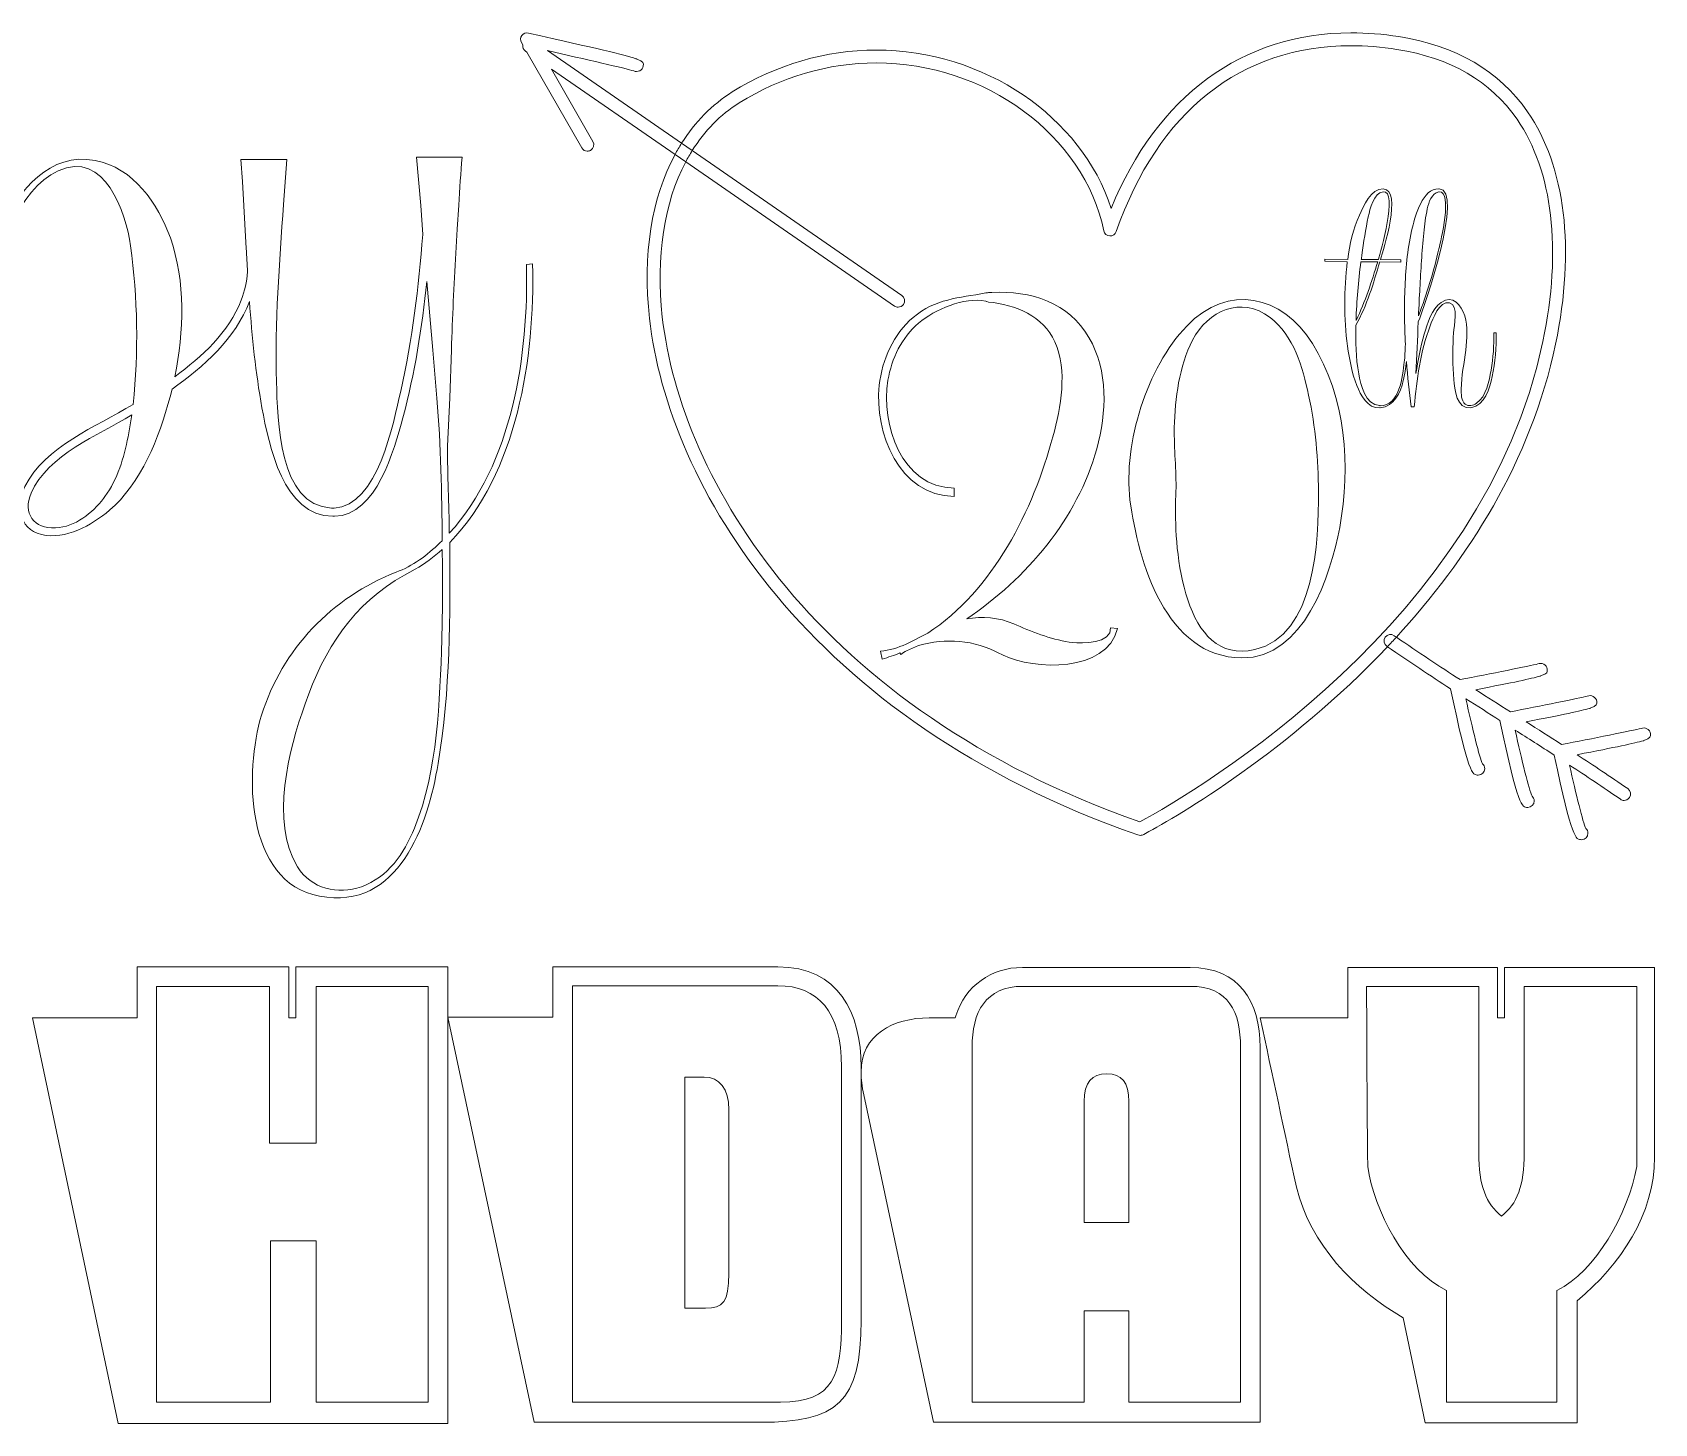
# Model space of a CAD drawing. Header units: inches. Extents: x -0.1 to 15, y -15.4 to -2.7.
# Drawn here: x 7.03 to 15, y -10.24 to -3.4 of the extents above; entities that cross this region are included whole.
import ezdxf

# ---------------------------------------------------------------- set-up
doc = ezdxf.new("R2010")
doc.units = ezdxf.units.IN
doc.header["$MEASUREMENT"] = 0
doc.layers.add('Layer 1', color=7, linetype='Continuous')

# ---------------------------------------------------------------- blocks, each defined once
blk = doc.blocks.new('block 5')
at = {"layer": 'Layer 1', "lineweight": 0}
for points, knots in [([(13.4906, -4.5277), (13.4906, -4.5277), (13.3805, -4.5259), (13.3805, -4.5259), (13.3805, -4.5259), (13.3805, -4.5151), (13.3805, -4.5151), (13.3805, -4.5151), (13.4924, -4.5163), (13.4924, -4.5163), (13.5021, -4.4417), (13.5195, -4.3683), (13.5502, -4.2991), (13.5689, -4.2558), (13.6074, -4.1655), (13.6669, -4.1703), (13.762, -4.1745), (13.6675, -4.4706), (13.6537, -4.5175), (13.6537, -4.5175), (13.7536, -4.5187), (13.7536, -4.5187), (13.7536, -4.5187), (13.7536, -4.5302), (13.7536, -4.5302), (13.7536, -4.5302), (13.6501, -4.5283), (13.6501, -4.5283), (13.6194, -4.6324), (13.5863, -4.7444), (13.5328, -4.8394), (13.5309, -4.9189), (13.5322, -4.9995), (13.5466, -5.0783), (13.5568, -5.1343), (13.5785, -5.23), (13.6495, -5.2348), (13.6495, -5.2348), (13.6513, -5.2354), (13.6513, -5.2354), (13.7452, -5.2402), (13.7638, -5.0868), (13.7704, -5.0218), (13.7734, -4.9929), (13.7746, -4.9634), (13.7758, -4.9345), (13.771, -4.8394), (13.7698, -4.7438), (13.774, -4.6487), (13.7782, -4.5518), (13.7867, -4.4519), (13.8108, -4.3581), (13.8252, -4.3009), (13.8607, -4.1673), (13.9395, -4.1697), (13.9395, -4.1697), (13.9413, -4.1697), (13.9413, -4.1697), (14.0677, -4.1739), (13.8673, -4.7558), (13.839, -4.8238), (13.8354, -4.908), (13.8324, -4.9929), (13.8276, -5.0777), (13.8378, -5.0127), (13.8499, -4.9478), (13.8685, -4.8846), (13.8842, -4.8322), (13.904, -4.7606), (13.9515, -4.7281), (14.0093, -4.6878), (14.0514, -4.7414), (14.0671, -4.7937), (14.0839, -4.8485), (14.0785, -4.9062), (14.0725, -4.9622), (14.0653, -5.026), (14.0508, -5.0892), (14.0502, -5.1535), (14.0496, -5.1764), (14.0496, -5.2113), (14.0701, -5.2276), (14.0857, -5.2408), (14.1104, -5.2348), (14.1254, -5.2234), (14.1736, -5.1891), (14.1874, -5.115), (14.1965, -5.0603), (14.2073, -5.0001), (14.2115, -4.9387), (14.2109, -4.8774), (14.2109, -4.8774), (14.2223, -4.8774), (14.2223, -4.8774), (14.2229, -4.949), (14.2175, -5.0218), (14.2025, -5.0916), (14.1898, -5.1487), (14.1664, -5.2354), (14.0978, -5.2456), (14.0268, -5.2558), (14.0183, -5.1548), (14.0135, -5.106), (14.0075, -5.0374), (14.0087, -4.9688), (14.0111, -4.9008), (14.0111, -4.9008), (14.0123, -4.8768), (14.0123, -4.8768), (14.0135, -4.8455), (14.04, -4.7402), (13.9931, -4.7299), (13.9431, -4.7191), (13.9094, -4.81), (13.8974, -4.8431), (13.8499, -4.9688), (13.8312, -5.1078), (13.8192, -5.2408), (13.8192, -5.2408), (13.8047, -5.2408), (13.8047, -5.2408), (13.7945, -5.1668), (13.7867, -5.0928), (13.7813, -5.0182), (13.7782, -5.0501), (13.7728, -5.0813), (13.7656, -5.112), (13.7506, -5.1728), (13.7217, -5.2384), (13.6519, -5.2456), (13.6519, -5.2456), (13.6495, -5.2462), (13.6495, -5.2462), (13.5905, -5.2504), (13.5556, -5.1824), (13.5376, -5.1367), (13.5135, -5.0753), (13.5009, -5.0085), (13.4918, -4.9429), (13.4732, -4.8057), (13.4732, -4.6655), (13.4906, -4.5277)], [0, 0, 0, 0, 1, 1, 1, 2, 2, 2, 3, 3, 3, 4, 4, 4, 5, 5, 5, 6, 6, 6, 7, 7, 7, 8, 8, 8, 9, 9, 9, 10, 10, 10, 11, 11, 11, 12, 12, 12, 13, 13, 13, 14, 14, 14, 15, 15, 15, 16, 16, 16, 17, 17, 17, 18, 18, 18, 19, 19, 19, 20, 20, 20, 21, 21, 21, 22, 22, 22, 23, 23, 23, 24, 24, 24, 25, 25, 25, 26, 26, 26, 27, 27, 27, 28, 28, 28, 29, 29, 29, 30, 30, 30, 31, 31, 31, 32, 32, 32, 33, 33, 33, 34, 34, 34, 35, 35, 35, 36, 36, 36, 37, 37, 37, 38, 38, 38, 39, 39, 39, 40, 40, 40, 41, 41, 41, 42, 42, 42, 43, 43, 43, 44, 44, 44, 45, 45, 45, 46, 46, 46, 47, 47, 47, 47]), ([(13.5592, -4.5169), (13.5592, -4.5169), (13.6435, -4.5175), (13.6435, -4.5175), (13.6531, -4.4832), (13.7403, -4.1763), (13.6669, -4.1842), (13.6194, -4.1878), (13.6019, -4.2708), (13.5935, -4.3069), (13.5797, -4.3689), (13.5713, -4.4321), (13.5622, -4.4953), (13.5622, -4.4953), (13.5598, -4.5127), (13.5598, -4.5127), (13.5598, -4.5139), (13.5592, -4.5157), (13.5592, -4.5169)], [0, 0, 0, 0, 1, 1, 1, 2, 2, 2, 3, 3, 3, 4, 4, 4, 5, 5, 5, 6, 6, 6, 6]), ([(13.8402, -4.7931), (13.8817, -4.6866), (13.9148, -4.5753), (13.9407, -4.464), (13.9485, -4.4315), (14.0105, -4.1799), (13.9419, -4.1842), (13.9419, -4.1842), (13.9407, -4.1842), (13.9407, -4.1842), (13.9407, -4.1842), (13.9401, -4.1848), (13.9401, -4.1848), (13.904, -4.1902), (13.8908, -4.2371), (13.8836, -4.2672), (13.8745, -4.3063), (13.8703, -4.3472), (13.8661, -4.3869), (13.8571, -4.4778), (13.8517, -4.5687), (13.8468, -4.6595), (13.8468, -4.6553), (13.8468, -4.6619), (13.8408, -4.7775), (13.8408, -4.7829), (13.8408, -4.7883), (13.8402, -4.7931)], [0, 0, 0, 0, 1, 1, 1, 2, 2, 2, 3, 3, 3, 4, 4, 4, 5, 5, 5, 6, 6, 6, 7, 7, 7, 8, 8, 8, 9, 9, 9, 9]), ([(13.5334, -4.8166), (13.5785, -4.7251), (13.6104, -4.6258), (13.6398, -4.5283), (13.6398, -4.5283), (13.5574, -4.5283), (13.5574, -4.5283), (13.5448, -4.6234), (13.5364, -4.7203), (13.5334, -4.8166)], [0, 0, 0, 0, 1, 1, 1, 2, 2, 2, 3, 3, 3, 3])]:
    blk.add_open_spline(points, degree=3, knots=knots, dxfattribs=at)
blk = doc.blocks.new('block 8')
at = {"layer": 'Layer 1', "lineweight": 0}
for points, knots in [([(12.4228, -5.6992), (12.3903, -5.4183), (12.5043, -5.0498), (12.7018, -4.8441), (12.9033, -4.6324), (13.1721, -4.6914), (13.3187, -4.9296), (13.4836, -5.1902), (13.5081, -5.5364), (13.4531, -5.8336), (13.4083, -6.0718), (13.2759, -6.477), (12.9726, -6.475), (12.5979, -6.4709), (12.4636, -6.0026), (12.4228, -5.6992)], [0, 0, 0, 0, 1, 1, 1, 2, 2, 2, 3, 3, 3, 4, 4, 4, 5, 5, 5, 5]), ([(12.6488, -5.6565), (12.6488, -5.6565), (12.6468, -5.7196), (12.6468, -5.7196), (12.6407, -5.9395), (12.6834, -6.5157), (13.0357, -6.4342), (13.335, -6.365), (13.3492, -5.8988), (13.3492, -5.6585), (13.3472, -5.4997), (13.335, -5.3389), (13.3004, -5.1841), (13.2719, -5.0477), (13.2271, -4.8909), (13.111, -4.8014), (12.9685, -4.6935), (12.8056, -4.7688), (12.7303, -4.9133), (12.6631, -5.0437), (12.6448, -5.1984), (12.6407, -5.3429), (12.6387, -5.4488), (12.6509, -5.5527), (12.6488, -5.6565)], [0, 0, 0, 0, 1, 1, 1, 2, 2, 2, 3, 3, 3, 4, 4, 4, 5, 5, 5, 6, 6, 6, 7, 7, 7, 8, 8, 8, 8])]:
    blk.add_open_spline(points, degree=3, knots=knots, dxfattribs=at)
blk = doc.blocks.new('block 9')
at = {"layer": 'Layer 1', "lineweight": 0}
for points, knots in [([(15, -7.9961), (15, -7.9961), (15, -8.928), (15, -8.928), (15, -9.2097), (14.8328, -9.4574), (14.6192, -9.6339), (14.6192, -9.6339), (14.6192, -10.2345), (14.6192, -10.2345), (14.6192, -10.2345), (13.8731, -10.2345), (13.8731, -10.2345), (13.8731, -10.2345), (13.7647, -9.7175), (13.7647, -9.7175), (13.5263, -9.5812), (13.3065, -9.3552), (13.2415, -9.0766), (13.1796, -8.8011), (13.1238, -8.5224), (13.0619, -8.2438), (13.0619, -8.2438), (13.4923, -8.2438), (13.4923, -8.2438), (13.4923, -8.2438), (13.4923, -7.9961), (13.4923, -7.9961), (13.4923, -7.9961), (14.2291, -7.9961), (14.2291, -7.9961), (14.2291, -7.9961), (14.2291, -8.2438), (14.2291, -8.2438), (14.2291, -8.2438), (14.2631, -8.2438), (14.2631, -8.2438), (14.2631, -8.2438), (14.2631, -7.9961), (14.2631, -7.9961), (14.2631, -7.9961), (15, -7.9961), (15, -7.9961)], [0, 0, 0, 0, 1, 1, 1, 2, 2, 2, 3, 3, 3, 4, 4, 4, 5, 5, 5, 6, 6, 6, 7, 7, 7, 8, 8, 8, 9, 9, 9, 10, 10, 10, 11, 11, 11, 12, 12, 12, 13, 13, 13, 14, 14, 14, 14]), ([(14.9133, -8.089), (14.9133, -8.089), (14.3591, -8.089), (14.3591, -8.089), (14.3591, -8.089), (14.3591, -8.9063), (14.3591, -8.9063), (14.3591, -9.0704), (14.3251, -9.1571), (14.2477, -9.219), (14.1734, -9.1571), (14.1362, -9.0704), (14.1362, -8.9063), (14.1362, -8.9063), (14.1362, -8.089), (14.1362, -8.089), (14.1362, -8.089), (13.5852, -8.089), (13.5852, -8.089), (13.5852, -8.089), (13.5882, -8.9404), (13.5913, -8.9744), (13.6223, -9.1911), (13.7709, -9.4822), (13.9783, -9.5843), (13.9783, -9.5843), (13.9783, -10.1323), (13.9783, -10.1323), (13.9783, -10.1323), (14.5201, -10.1323), (14.5201, -10.1323), (14.5201, -10.1323), (14.5201, -9.5843), (14.5201, -9.5843), (14.7121, -9.4884), (14.8669, -9.2097), (14.9133, -8.9744), (14.9133, -8.9744), (14.9133, -8.089), (14.9133, -8.089)], [0, 0, 0, 0, 1, 1, 1, 2, 2, 2, 3, 3, 3, 4, 4, 4, 5, 5, 5, 6, 6, 6, 7, 7, 7, 8, 8, 8, 9, 9, 9, 10, 10, 10, 11, 11, 11, 12, 12, 12, 13, 13, 13, 13])]:
    blk.add_open_spline(points, degree=3, knots=knots, dxfattribs=at)
blk = doc.blocks.new('block 10')
at = {"layer": 'Layer 1', "lineweight": 0}
for points in [[(13.0619, -8.3893), (13.0619, -8.3893), (13.0619, -10.2314), (13.0619, -10.2314), (13.0619, -10.2314), (11.4581, -10.2314), (11.4581, -10.2314), (11.4581, -10.2314), (11.1145, -8.6215), (11.1145, -8.6215), (11.1052, -8.5812), (11.1021, -8.5441), (11.1021, -8.51), (11.1021, -8.3274), (11.2569, -8.2438), (11.4365, -8.2438), (11.4365, -8.2438), (11.5634, -8.2438), (11.5634, -8.2438), (11.5634, -8.2438), (11.5665, -8.2345), (11.5665, -8.2345), (11.616, -8.0859), (11.7399, -7.9961), (11.8947, -7.9961), (11.8947, -7.9961), (12.7182, -7.9961), (12.7182, -7.9961), (12.9597, -7.9961), (13.0619, -8.1633), (13.0619, -8.3893)], [(12.9659, -8.3893), (12.9659, -8.2159), (12.9101, -8.089), (12.7182, -8.089), (12.7182, -8.089), (11.8978, -8.089), (11.8978, -8.089), (11.712, -8.089), (11.647, -8.2159), (11.647, -8.3893), (11.647, -8.3893), (11.647, -10.1323), (11.647, -10.1323), (11.647, -10.1323), (12.1981, -10.1323), (12.1981, -10.1323), (12.1981, -10.1323), (12.1981, -9.6834), (12.1981, -9.6834), (12.1981, -9.6834), (12.4179, -9.6834), (12.4179, -9.6834), (12.4179, -9.6834), (12.4179, -10.1323), (12.4179, -10.1323), (12.4179, -10.1323), (12.9659, -10.1323), (12.9659, -10.1323), (12.9659, -10.1323), (12.9659, -8.3893), (12.9659, -8.3893)]]:
    blk.add_open_spline(points, degree=3, knots=[0, 0, 0, 0, 1, 1, 1, 2, 2, 2, 3, 3, 3, 4, 4, 4, 5, 5, 5, 6, 6, 6, 7, 7, 7, 8, 8, 8, 9, 9, 9, 10, 10, 10, 10], dxfattribs=at)
blk = doc.blocks.new('block 12')
at = {"layer": 'Layer 1', "lineweight": 0}
for points, knots in [([(10.6098, -10.2314), (10.6098, -10.2314), (9.4953, -10.2314), (9.4953, -10.2314), (9.4953, -10.2314), (9.0711, -8.2407), (9.0711, -8.2407), (9.0711, -8.2407), (9.5881, -8.2407), (9.5881, -8.2407), (9.5881, -8.2407), (9.5881, -7.993), (9.5881, -7.993), (9.5881, -7.993), (10.6934, -7.993), (10.6934, -7.993), (10.9906, -7.993), (11.1021, -8.219), (11.1021, -8.4853), (11.1021, -8.4853), (11.1021, -9.7298), (11.1021, -9.7298), (11.1021, -10.1354), (10.9813, -10.2314), (10.6098, -10.2314)], [0, 0, 0, 0, 1, 1, 1, 2, 2, 2, 3, 3, 3, 4, 4, 4, 5, 5, 5, 6, 6, 6, 7, 7, 7, 8, 8, 8, 8]), ([(9.6841, -10.1323), (9.6841, -10.1323), (10.7058, -10.1323), (10.7058, -10.1323), (10.9689, -10.1323), (11.0061, -9.9992), (11.0061, -9.7298), (11.0061, -9.7298), (11.0061, -8.4853), (11.0061, -8.4853), (11.0061, -8.2128), (10.8884, -8.0859), (10.6934, -8.0859), (10.6934, -8.0859), (9.6841, -8.0859), (9.6841, -8.0859), (9.6841, -8.0859), (9.6841, -10.1323), (9.6841, -10.1323)], [0, 0, 0, 0, 1, 1, 1, 2, 2, 2, 3, 3, 3, 4, 4, 4, 5, 5, 5, 6, 6, 6, 6])]:
    blk.add_open_spline(points, degree=3, knots=knots, dxfattribs=at)
blk = doc.blocks.new('block 14')
at = {"layer": 'Layer 1', "lineweight": 0}
for points, knots in [([(3.7826, -4.2072), (3.972, -4.0728), (4.2, -3.9914), (4.4321, -3.9914), (4.4321, -3.9914), (4.4321, -4.0341), (4.4321, -4.0341), (4.2163, -4.0341), (3.9801, -4.085), (3.86, -4.2805), (3.7582, -4.4454), (3.7113, -4.6694), (3.6991, -4.8607), (3.6991, -4.8607), (3.6991, -4.875), (3.6991, -4.875), (3.6991, -4.875), (3.6971, -4.8893), (3.6971, -4.8893), (3.689, -5.0867), (3.6971, -5.2985), (3.7663, -5.4858), (3.8193, -5.6344), (3.9821, -5.8441), (4.1409, -5.6833), (4.2855, -5.5367), (4.314, -5.2863), (4.3283, -5.0929), (4.3466, -4.873), (4.3384, -4.6531), (4.3181, -4.4332), (4.3181, -4.4332), (4.3221, -4.4332), (4.3221, -4.4332), (4.3201, -4.425), (4.3201, -4.4169), (4.3201, -4.4067), (4.3201, -4.4067), (4.5441, -4.4067), (4.5441, -4.4067), (4.5258, -4.6694), (4.5054, -4.932), (4.5095, -5.1967), (4.5115, -5.3311), (4.4932, -5.7362), (4.6927, -5.7525), (4.6927, -5.7525), (4.6947, -5.7546), (4.6947, -5.7546), (4.6947, -5.7546), (4.7029, -5.7546), (4.7029, -5.7546), (4.8189, -5.7464), (4.8576, -5.4756), (4.8739, -5.3942), (4.9085, -5.2252), (4.9269, -5.0542), (4.9411, -4.8831), (4.948, -4.7869), (4.9547, -4.6892), (4.9591, -4.5925), (4.9418, -4.4035), (4.9229, -4.2147), (4.9025, -4.026), (4.9025, -4.026), (5.1163, -4.026), (5.1163, -4.026), (5.0837, -4.3375), (5.0715, -4.651), (5.0634, -4.9646), (5.1285, -4.7569), (5.2018, -4.5472), (5.3077, -4.3538), (5.4034, -4.1787), (5.5479, -3.9873), (5.7739, -4.0301), (5.9592, -4.0647), (6.0834, -4.2438), (6.1425, -4.4108), (6.2178, -4.6266), (6.2096, -4.8709), (6.1648, -5.0929), (6.2972, -4.9951), (6.4295, -4.875), (6.4906, -4.7162), (6.5082, -4.6686), (6.5197, -4.618), (6.5225, -4.5669), (6.5058, -4.3865), (6.4878, -4.2062), (6.4683, -4.026), (6.4683, -4.026), (6.6821, -4.026), (6.6821, -4.026), (6.6495, -4.3375), (6.6373, -4.651), (6.6292, -4.9646), (6.6943, -4.7569), (6.7676, -4.5472), (6.8735, -4.3538), (6.9692, -4.1787), (7.1138, -3.9873), (7.3397, -4.0301), (7.525, -4.0647), (7.6492, -4.2438), (7.7083, -4.4108), (7.7836, -4.6266), (7.7755, -4.8709), (7.7307, -5.0929), (7.863, -4.9951), (7.9953, -4.875), (8.0564, -4.7162), (8.0728, -4.6721), (8.0837, -4.6253), (8.0875, -4.5781), (8.0852, -4.5399), (8.083, -4.5018), (8.081, -4.4637), (8.081, -4.4637), (8.0626, -4.1339), (8.0626, -4.1339), (8.0626, -4.1339), (8.0545, -4.026), (8.0545, -4.026), (8.0545, -4.026), (8.2805, -4.026), (8.2805, -4.026), (8.2805, -4.026), (8.2642, -4.2459), (8.2642, -4.2459), (8.2439, -4.535), (8.2214, -4.8261), (8.2296, -5.1193), (8.2357, -5.2985), (8.2377, -5.7281), (8.5004, -5.7383), (8.5004, -5.7383), (8.5126, -5.7383), (8.5126, -5.7383), (8.7284, -5.7301), (8.8038, -5.3189), (8.8404, -5.1641), (8.8974, -4.9096), (8.9279, -4.651), (8.9483, -4.3945), (8.9483, -4.3945), (8.9381, -4.252), (8.9381, -4.252), (8.9381, -4.252), (8.9178, -4.0138), (8.9178, -4.0138), (8.9178, -4.0138), (9.1417, -4.0138), (9.1417, -4.0138), (9.1356, -4.0911), (9.1295, -4.1705), (9.1254, -4.2499), (9.1254, -4.2499), (9.1173, -4.368), (9.1173, -4.368), (9.1173, -4.368), (9.1112, -4.4861), (9.1112, -4.4861), (9.101, -4.6449), (9.0949, -4.8017), (9.0888, -4.9605), (9.0888, -4.9605), (9.0807, -5.1967), (9.0807, -5.1967), (9.0807, -5.1967), (9.0705, -5.4349), (9.0705, -5.4349), (9.0684, -5.5774), (9.0786, -5.72), (9.0786, -5.8625), (9.3881, -5.5245), (9.4695, -4.9809), (9.4573, -4.5411), (9.4573, -4.5411), (9.4879, -4.5391), (9.4879, -4.5391), (9.5001, -4.9972), (9.4125, -5.5672), (9.0807, -5.9073), (9.0827, -6.2676), (9.0847, -6.6362), (9.0236, -6.9945), (8.9748, -7.2938), (8.8302, -7.7193), (8.4413, -7.646), (8.0728, -7.5768), (8.0728, -7.0291), (8.1563, -6.7563), (8.2561, -6.4346), (8.5045, -6.174), (8.818, -6.0539), (8.818, -6.0539), (8.8323, -6.0477), (8.8323, -6.0477), (8.9117, -6.0172), (8.9829, -5.9582), (9.044, -5.8991), (9.042, -5.665), (9.0379, -5.4329), (9.0175, -5.1987), (9.0175, -5.1987), (8.9972, -4.9625), (8.9972, -4.9625), (8.9972, -4.9625), (8.9687, -4.6246), (8.9687, -4.6246), (8.9442, -4.8506), (8.9096, -5.0766), (8.8506, -5.2944), (8.8078, -5.4532), (8.7223, -5.7729), (8.5146, -5.779), (8.5146, -5.779), (8.5065, -5.779), (8.5065, -5.779), (8.2622, -5.779), (8.1929, -5.4288), (8.1583, -5.2456), (8.127, -5.0726), (8.1095, -4.8979), (8.097, -4.7232), (8.0302, -4.9035), (7.8716, -5.0453), (7.7164, -5.1539), (7.6675, -5.3535), (7.5861, -5.5795), (7.4354, -5.7261), (7.4354, -5.7261), (7.4253, -5.7342), (7.4253, -5.7342), (7.3418, -5.8116), (7.2176, -5.8869), (7.0975, -5.8726), (6.9712, -5.8584), (6.9427, -5.7342), (6.9936, -5.6324), (7.0934, -5.4349), (7.3438, -5.3392), (7.525, -5.2293), (7.5535, -4.9707), (7.5474, -4.706), (7.5128, -4.4495), (7.4904, -4.2886), (7.3866, -3.9751), (7.1565, -4.081), (6.959, -4.1746), (6.8633, -4.4821), (6.8002, -4.6734), (6.7228, -4.9055), (6.6679, -5.1458), (6.621, -5.3881), (6.6231, -5.9174), (6.6516, -6.4468), (6.6353, -6.9782), (6.6353, -6.9782), (6.6312, -7.0698), (6.6312, -7.0698), (6.6251, -7.2042), (6.617, -7.3386), (6.5966, -7.4709), (6.5844, -7.5503), (6.564, -7.7295), (6.452, -7.7336), (6.2953, -7.7356), (6.2932, -7.3345), (6.2892, -7.2348), (6.2769, -7.0088), (6.2912, -6.7828), (6.3136, -6.5588), (6.3625, -6.0864), (6.448, -5.6161), (6.5722, -5.158), (6.5609, -5.0089), (6.5485, -4.8602), (6.5354, -4.7116), (6.4713, -4.8974), (6.3091, -5.043), (6.1506, -5.1539), (6.1017, -5.3535), (6.0203, -5.5795), (5.8696, -5.7261), (5.8696, -5.7261), (5.8594, -5.7342), (5.8594, -5.7342), (5.776, -5.8116), (5.6518, -5.8869), (5.5316, -5.8726), (5.4054, -5.8584), (5.3769, -5.7342), (5.4278, -5.6324), (5.5276, -5.4349), (5.778, -5.3392), (5.9592, -5.2293), (5.9877, -4.9707), (5.9816, -4.706), (5.947, -4.4495), (5.9246, -4.2886), (5.8208, -3.9751), (5.5907, -4.081), (5.3932, -4.1746), (5.2975, -4.4821), (5.2344, -4.6734), (5.157, -4.9055), (5.102, -5.1458), (5.0552, -5.3881), (5.0573, -5.9174), (5.0858, -6.4468), (5.0695, -6.9782), (5.0695, -6.9782), (5.0654, -7.0698), (5.0654, -7.0698), (5.0593, -7.2042), (5.0511, -7.3386), (5.0308, -7.4709), (5.0186, -7.5503), (4.9982, -7.7295), (4.8862, -7.7336), (4.7295, -7.7356), (4.7274, -7.3345), (4.7233, -7.2348), (4.7111, -7.0088), (4.7254, -6.7828), (4.7478, -6.5588), (4.7966, -6.0864), (4.8821, -5.6161), (5.0064, -5.158), (4.9974, -5.0386), (4.9876, -4.9195), (4.9774, -4.8005), (4.9662, -4.956), (4.9503, -5.1112), (4.9269, -5.2639), (4.9065, -5.3901), (4.8759, -5.7546), (4.7049, -5.781), (4.7049, -5.781), (4.7029, -5.781), (4.7029, -5.781), (4.7029, -5.781), (4.6988, -5.7831), (4.6988, -5.7831), (4.6988, -5.7831), (4.6927, -5.7831), (4.6927, -5.7831), (4.428, -5.7953), (4.3975, -5.2476), (4.3771, -5.0766), (4.3629, -5.3046), (4.2835, -5.9154), (3.9129, -5.779), (3.7521, -5.72), (3.6523, -5.5408), (3.5892, -5.3921), (3.524, -5.2313), (3.4894, -5.0603), (3.4833, -4.8872), (3.4833, -4.8872), (3.4833, -4.8709), (3.4833, -4.8709), (3.4833, -4.8709), (3.4813, -4.8546), (3.4813, -4.8546), (3.4813, -4.5961), (3.5668, -4.3579), (3.7826, -4.2072)], [0, 0, 0, 0, 1, 1, 1, 2, 2, 2, 3, 3, 3, 4, 4, 4, 5, 5, 5, 6, 6, 6, 7, 7, 7, 8, 8, 8, 9, 9, 9, 10, 10, 10, 11, 11, 11, 12, 12, 12, 13, 13, 13, 14, 14, 14, 15, 15, 15, 16, 16, 16, 17, 17, 17, 18, 18, 18, 19, 19, 19, 20, 20, 20, 21, 21, 21, 22, 22, 22, 23, 23, 23, 24, 24, 24, 25, 25, 25, 26, 26, 26, 27, 27, 27, 28, 28, 28, 29, 29, 29, 30, 30, 30, 31, 31, 31, 32, 32, 32, 33, 33, 33, 34, 34, 34, 35, 35, 35, 36, 36, 36, 37, 37, 37, 38, 38, 38, 39, 39, 39, 40, 40, 40, 41, 41, 41, 42, 42, 42, 43, 43, 43, 44, 44, 44, 45, 45, 45, 46, 46, 46, 47, 47, 47, 48, 48, 48, 49, 49, 49, 50, 50, 50, 51, 51, 51, 52, 52, 52, 53, 53, 53, 54, 54, 54, 55, 55, 55, 56, 56, 56, 57, 57, 57, 58, 58, 58, 59, 59, 59, 60, 60, 60, 61, 61, 61, 62, 62, 62, 63, 63, 63, 64, 64, 64, 65, 65, 65, 66, 66, 66, 67, 67, 67, 68, 68, 68, 69, 69, 69, 70, 70, 70, 71, 71, 71, 72, 72, 72, 73, 73, 73, 74, 74, 74, 75, 75, 75, 76, 76, 76, 77, 77, 77, 78, 78, 78, 79, 79, 79, 80, 80, 80, 81, 81, 81, 82, 82, 82, 83, 83, 83, 84, 84, 84, 85, 85, 85, 86, 86, 86, 87, 87, 87, 88, 88, 88, 89, 89, 89, 90, 90, 90, 91, 91, 91, 92, 92, 92, 93, 93, 93, 94, 94, 94, 95, 95, 95, 96, 96, 96, 97, 97, 97, 98, 98, 98, 99, 99, 99, 100, 100, 100, 101, 101, 101, 102, 102, 102, 103, 103, 103, 104, 104, 104, 105, 105, 105, 106, 106, 106, 107, 107, 107, 108, 108, 108, 109, 109, 109, 110, 110, 110, 111, 111, 111, 112, 112, 112, 113, 113, 113, 114, 114, 114, 115, 115, 115, 116, 116, 116, 117, 117, 117, 118, 118, 118, 119, 119, 119, 120, 120, 120, 121, 121, 121, 122, 122, 122, 123, 123, 123, 123]), ([(5.9531, -5.2802), (5.7861, -5.382), (5.5418, -5.4756), (5.4583, -5.665), (5.4156, -5.7627), (5.4726, -5.8421), (5.5785, -5.836), (5.6762, -5.8319), (5.7576, -5.7627), (5.8146, -5.6914), (5.8146, -5.6914), (5.8208, -5.6813), (5.8208, -5.6813), (5.8839, -5.5978), (5.9144, -5.4899), (5.9348, -5.3881), (5.9348, -5.3881), (5.9531, -5.2802), (5.9531, -5.2802)], [0, 0, 0, 0, 1, 1, 1, 2, 2, 2, 3, 3, 3, 4, 4, 4, 5, 5, 5, 6, 6, 6, 6]), ([(7.5189, -5.2802), (7.352, -5.382), (7.1076, -5.4756), (7.0242, -5.665), (6.9814, -5.7627), (7.0384, -5.8421), (7.1443, -5.836), (7.242, -5.8319), (7.3235, -5.7627), (7.3805, -5.6914), (7.3805, -5.6914), (7.3866, -5.6813), (7.3866, -5.6813), (7.4497, -5.5978), (7.4802, -5.4899), (7.5006, -5.3881), (7.5006, -5.3881), (7.5189, -5.2802), (7.5189, -5.2802)], [0, 0, 0, 0, 1, 1, 1, 2, 2, 2, 3, 3, 3, 4, 4, 4, 5, 5, 5, 6, 6, 6, 6]), ([(5.0287, -5.5326), (4.9534, -5.9683), (4.9005, -6.4102), (4.8699, -6.854), (4.8699, -6.854), (4.8577, -7.0352), (4.8577, -7.0352), (4.8496, -7.1676), (4.8414, -7.2979), (4.8435, -7.4302), (4.8435, -7.4974), (4.8353, -7.6134), (4.8842, -7.6705), (4.8842, -7.6705), (4.8862, -7.6705), (4.8862, -7.6705), (4.9595, -7.6766), (4.988, -7.477), (4.9962, -7.4322), (5.0206, -7.304), (5.0308, -7.1737), (5.0369, -7.0434), (5.0511, -6.7746), (5.045, -6.5079), (5.041, -6.2391), (5.041, -6.2391), (5.0369, -6.0539), (5.0369, -6.0539), (5.0369, -6.0539), (5.0328, -5.8706), (5.0328, -5.8706), (5.0308, -5.7566), (5.0328, -5.6446), (5.0287, -5.5326)], [0, 0, 0, 0, 1, 1, 1, 2, 2, 2, 3, 3, 3, 4, 4, 4, 5, 5, 5, 6, 6, 6, 7, 7, 7, 8, 8, 8, 9, 9, 9, 10, 10, 10, 11, 11, 11, 11]), ([(6.5946, -5.5326), (6.5192, -5.9683), (6.4663, -6.4102), (6.4358, -6.854), (6.4358, -6.854), (6.4235, -7.0352), (6.4235, -7.0352), (6.4154, -7.1676), (6.4073, -7.2979), (6.4093, -7.4302), (6.4093, -7.4974), (6.4011, -7.6134), (6.45, -7.6705), (6.45, -7.6705), (6.452, -7.6705), (6.452, -7.6705), (6.5253, -7.6766), (6.5538, -7.477), (6.562, -7.4322), (6.5864, -7.304), (6.5966, -7.1737), (6.6027, -7.0434), (6.617, -6.7746), (6.6109, -6.5079), (6.6068, -6.2391), (6.6068, -6.2391), (6.6027, -6.0539), (6.6027, -6.0539), (6.6027, -6.0539), (6.5986, -5.8706), (6.5986, -5.8706), (6.5966, -5.7566), (6.5986, -5.6446), (6.5946, -5.5326)], [0, 0, 0, 0, 1, 1, 1, 2, 2, 2, 3, 3, 3, 4, 4, 4, 5, 5, 5, 6, 6, 6, 7, 7, 7, 8, 8, 8, 9, 9, 9, 10, 10, 10, 11, 11, 11, 11]), ([(9.044, -5.9419), (9.0033, -5.9785), (8.9585, -6.0111), (8.9117, -6.0396), (8.9117, -6.0396), (8.8587, -6.0681), (8.8587, -6.0681), (8.6083, -6.2066), (8.4617, -6.4346), (8.3701, -6.7013), (8.2907, -6.9273), (8.197, -7.2775), (8.3334, -7.5015), (8.4006, -7.6114), (8.5309, -7.6399), (8.647, -7.5992), (8.7773, -7.5524), (8.8567, -7.4363), (8.9076, -7.3121), (9.0236, -7.023), (9.0318, -6.6911), (9.042, -6.3837), (9.046, -6.2351), (9.046, -6.0885), (9.044, -5.9419)], [0, 0, 0, 0, 1, 1, 1, 2, 2, 2, 3, 3, 3, 4, 4, 4, 5, 5, 5, 6, 6, 6, 7, 7, 7, 8, 8, 8, 8])]:
    blk.add_open_spline(points, degree=3, knots=knots, dxfattribs=at)
blk = doc.blocks.new('block 18')
at = {"layer": 'Layer 1', "lineweight": 0}
for points in [[(9.071, -10.2376), (7.4519, -10.2376), (7.0308, -8.2438), (7.5447, -8.2438), (7.5447, -7.993), (8.2909, -7.993), (8.2909, -8.2438), (8.3249, -8.2438), (8.3249, -7.993), (9.071, -7.993), (9.071, -10.2376)], [(8.9751, -8.089), (8.424, -8.089), (8.424, -8.8599), (8.1949, -8.8599), (8.1949, -8.089), (7.6407, -8.089), (7.6407, -10.1323), (8.2011, -10.1323), (8.2011, -9.3397), (8.424, -9.3397), (8.424, -10.1323), (8.9751, -10.1323), (8.9751, -8.089)]]:
    blk.add_lwpolyline(points, dxfattribs=at)

msp = doc.modelspace()

# ---------------------------------------------------------------- linework, layer by layer
at = {"layer": 'Layer 1', "lineweight": 0}
for points, knots in [([(9.433, -3.4507), (9.4268, -3.4398), (9.4276, -3.4263), (9.4351, -3.4161), (9.4425, -3.406), (9.4553, -3.4011), (9.4676, -3.4041), (9.8024, -3.4799), (9.9398, -3.511), (9.9955, -3.5305), (9.9969, -3.5303), (9.9983, -3.5302), (9.9998, -3.5302), (9.9998, -3.5302), (9.9998, -3.532), (9.9998, -3.532), (10.0342, -3.5446), (10.0333, -3.5524), (10.0319, -3.5653), (10.0295, -3.5867), (10.0024, -3.5996), (9.9847, -3.5898), (9.9505, -3.5798), (9.7421, -3.5317), (9.5606, -3.4903), (9.5606, -3.4903), (10.22, -3.9459), (10.22, -3.9459), (10.2087, -3.9637), (10.198, -3.982), (10.1878, -4.0008), (10.1878, -4.0008), (9.5806, -3.5812), (9.5806, -3.5812), (9.5806, -3.5812), (9.7842, -3.9373), (9.7842, -3.9373), (9.7929, -3.9525), (9.7876, -3.9719), (9.7724, -3.9806), (9.7674, -3.9834), (9.762, -3.9848), (9.7566, -3.9848), (9.7456, -3.9848), (9.7349, -3.979), (9.7291, -3.9688), (9.7291, -3.9688), (9.4599, -3.4977), (9.4599, -3.4977), (9.4599, -3.4977), (9.453, -3.493), (9.453, -3.493), (9.4428, -3.4859), (9.4382, -3.474), (9.4398, -3.4626), (9.4398, -3.4626), (9.433, -3.4507), (9.433, -3.4507)], [0, 0, 0, 0, 1, 1, 1, 2, 2, 2, 3, 3, 3, 4, 4, 4, 5, 5, 5, 6, 6, 6, 7, 7, 7, 8, 8, 8, 9, 9, 9, 10, 10, 10, 11, 11, 11, 12, 12, 12, 13, 13, 13, 14, 14, 14, 15, 15, 15, 16, 16, 16, 17, 17, 17, 18, 18, 18, 19, 19, 19, 19]), ([(10.5029, -3.7476), (10.7083, -3.6191), (10.9409, -3.5513), (11.1755, -3.5513), (11.715, -3.5513), (12.1961, -3.9059), (12.2947, -4.3762), (12.2976, -4.3902), (12.3095, -4.4004), (12.3238, -4.4014), (12.3376, -4.4026), (12.3511, -4.3935), (12.3557, -4.3801), (12.5592, -3.791), (12.9686, -3.4665), (13.5085, -3.4665), (13.5815, -3.4665), (13.6575, -3.4726), (13.7345, -3.4846), (13.9967, -3.5255), (14.1951, -3.6408), (14.3242, -3.8273), (14.5001, -4.0814), (14.5453, -4.4693), (14.4515, -4.9195), (14.1653, -6.2945), (12.7551, -7.1258), (12.4707, -7.2808), (10.8831, -6.7235), (10.2149, -5.5969), (10.1253, -4.7997), (10.0919, -4.5027), (10.134, -4.2382), (10.2403, -4.0371), (10.2403, -4.0371), (10.1878, -4.0008), (10.1878, -4.0008), (10.0729, -4.2141), (10.0271, -4.4937), (10.0623, -4.8068), (10.1542, -5.6244), (10.8379, -6.7795), (12.4621, -7.345), (12.4657, -7.3463), (12.4696, -7.3471), (12.4737, -7.3471), (12.4801, -7.3471), (12.4861, -7.3452), (12.4911, -7.342), (12.4911, -7.342), (12.4995, -7.3373), (12.4995, -7.3373), (12.6624, -7.2487), (13.2013, -6.9347), (13.6879, -6.4198), (13.6869, -6.4191), (13.686, -6.4184), (13.685, -6.4178), (13.6706, -6.4078), (13.6669, -6.3881), (13.6769, -6.3736), (13.6868, -6.3591), (13.7067, -6.3555), (13.721, -6.3656), (13.7246, -6.3681), (13.728, -6.3704), (13.7316, -6.3728), (14.0794, -5.9934), (14.3934, -5.5104), (14.5137, -4.9324), (14.611, -4.465), (14.5622, -4.0597), (14.3764, -3.7913), (14.237, -3.5898), (14.0243, -3.4656), (13.7443, -3.4219), (13.6641, -3.4094), (13.5847, -3.4031), (13.5085, -3.4031), (12.9772, -3.4031), (12.5525, -3.716), (12.3308, -4.2656), (12.1846, -3.8159), (11.7067, -3.4878), (11.1755, -3.4878), (10.929, -3.4878), (10.6848, -3.559), (10.4692, -3.6938), (10.3691, -3.7564), (10.2855, -3.842), (10.22, -3.9459), (10.22, -3.9459), (10.2721, -3.982), (10.2721, -3.982), (10.3329, -3.885), (10.4103, -3.8054), (10.5029, -3.7476)], [0, 0, 0, 0, 1, 1, 1, 2, 2, 2, 3, 3, 3, 4, 4, 4, 5, 5, 5, 6, 6, 6, 7, 7, 7, 8, 8, 8, 9, 9, 9, 10, 10, 10, 11, 11, 11, 12, 12, 12, 13, 13, 13, 14, 14, 14, 15, 15, 15, 16, 16, 16, 17, 17, 17, 18, 18, 18, 19, 19, 19, 20, 20, 20, 21, 21, 21, 22, 22, 22, 23, 23, 23, 24, 24, 24, 25, 25, 25, 26, 26, 26, 27, 27, 27, 28, 28, 28, 29, 29, 29, 30, 30, 30, 31, 31, 31, 32, 32, 32, 32]), ([(11.2836, -4.7513), (11.2937, -4.7513), (11.3036, -4.7466), (11.3097, -4.7376), (11.3197, -4.7232), (11.3161, -4.7035), (11.3017, -4.6935), (11.3017, -4.6935), (10.2721, -3.982), (10.2721, -3.982), (10.261, -3.9998), (10.2503, -4.0181), (10.2403, -4.0371), (10.2403, -4.0371), (11.2656, -4.7457), (11.2656, -4.7457), (11.2712, -4.7495), (11.2774, -4.7513), (11.2836, -4.7513)], [0, 0, 0, 0, 1, 1, 1, 2, 2, 2, 3, 3, 3, 4, 4, 4, 5, 5, 5, 6, 6, 6, 6]), ([(11.5595, -5.6809), (11.5595, -5.6809), (11.5595, -5.6402), (11.5595, -5.6402), (11.2989, -5.6382), (11.1991, -5.3246), (11.2337, -5.1108), (11.252, -5.0029), (11.3009, -4.9011), (11.3844, -4.8299), (11.4618, -4.7627), (11.6083, -4.6996), (11.7142, -4.722), (11.7163, -4.724), (11.7183, -4.724), (11.7203, -4.724), (11.7203, -4.724), (11.7285, -4.726), (11.7285, -4.726), (11.8588, -4.7382), (11.9972, -4.7953), (12.0542, -4.9215), (12.1174, -5.066), (12.0828, -5.2411), (12.044, -5.3877), (11.9484, -5.7461), (11.7509, -6.1451), (11.4292, -6.3528), (11.4292, -6.3528), (11.3233, -6.4078), (11.3233, -6.4078), (11.2826, -6.4241), (11.2398, -6.4383), (11.1971, -6.4424), (11.1971, -6.4424), (11.2052, -6.4811), (11.2052, -6.4811), (11.2358, -6.4709), (11.2643, -6.4628), (11.2928, -6.4505), (11.2928, -6.4505), (11.2968, -6.4587), (11.2968, -6.4587), (11.305, -6.4505), (11.3151, -6.4444), (11.3253, -6.4404), (11.3253, -6.4404), (11.3844, -6.4139), (11.3844, -6.4139), (11.5167, -6.3752), (11.6593, -6.3874), (11.7814, -6.4526), (11.7814, -6.4526), (11.7895, -6.4566), (11.7895, -6.4566), (11.7895, -6.4566), (11.7997, -6.4607), (11.7997, -6.4607), (11.9524, -6.5361), (12.3067, -6.5483), (12.3617, -6.3304), (12.3617, -6.3304), (12.3271, -6.3263), (12.3271, -6.3263), (12.3352, -6.4057), (12.1845, -6.4037), (12.1418, -6.3996), (12.0481, -6.3874), (11.9545, -6.3528), (11.8669, -6.3141), (11.8669, -6.3141), (11.8527, -6.308), (11.8527, -6.308), (11.7794, -6.2754), (11.6979, -6.2693), (11.6206, -6.2836), (11.9138, -6.0841), (12.1642, -5.7929), (12.2599, -5.4468), (12.3088, -5.2697), (12.3169, -5.064), (12.2212, -4.9011), (12.1235, -4.7281), (11.9341, -4.669), (11.7448, -4.6792), (11.7448, -4.6792), (11.7285, -4.6792), (11.7285, -4.6792), (11.7285, -4.6792), (11.7224, -4.6812), (11.7224, -4.6812), (11.7224, -4.6812), (11.7142, -4.6812), (11.7142, -4.6812), (11.5819, -4.7077), (11.4679, -4.7077), (11.3579, -4.8014), (11.2602, -4.8848), (11.2052, -5.009), (11.191, -5.1353), (11.1665, -5.3674), (11.2866, -5.6789), (11.5595, -5.6809)], [0, 0, 0, 0, 1, 1, 1, 2, 2, 2, 3, 3, 3, 4, 4, 4, 5, 5, 5, 6, 6, 6, 7, 7, 7, 8, 8, 8, 9, 9, 9, 10, 10, 10, 11, 11, 11, 12, 12, 12, 13, 13, 13, 14, 14, 14, 15, 15, 15, 16, 16, 16, 17, 17, 17, 18, 18, 18, 19, 19, 19, 20, 20, 20, 21, 21, 21, 22, 22, 22, 23, 23, 23, 24, 24, 24, 25, 25, 25, 26, 26, 26, 27, 27, 27, 28, 28, 28, 29, 29, 29, 30, 30, 30, 31, 31, 31, 32, 32, 32, 33, 33, 33, 34, 34, 34, 34]), ([(13.9976, -6.6267), (14.087, -7.0509), (14.1046, -7.0509), (14.1338, -7.0509), (14.1513, -7.0509), (14.1655, -7.0368), (14.1655, -7.0192), (14.1655, -7.0097), (14.1613, -7.0012), (14.1547, -6.9954), (14.1404, -6.9659), (14.1049, -6.8216), (14.0729, -6.6753), (14.1296, -6.7117), (14.1852, -6.7471), (14.2401, -6.782), (14.2402, -6.7822), (14.2402, -6.7823), (14.2402, -6.7825), (14.3301, -7.2095), (14.3478, -7.2095), (14.377, -7.2095), (14.3945, -7.2095), (14.4087, -7.1954), (14.4087, -7.1778), (14.4087, -7.1683), (14.4045, -7.1598), (14.3979, -7.154), (14.3835, -7.1242), (14.3474, -6.9775), (14.3152, -6.8297), (14.3779, -6.8696), (14.4417, -6.9103), (14.5069, -6.9525), (14.5947, -7.3679), (14.6123, -7.3682), (14.6412, -7.3682), (14.6588, -7.3682), (14.673, -7.354), (14.673, -7.3365), (14.673, -7.3269), (14.6688, -7.3185), (14.6621, -7.3126), (14.6482, -7.2837), (14.6139, -7.1449), (14.5824, -7.0017), (14.6627, -7.0544), (14.7455, -7.1097), (14.8321, -7.1695), (14.8376, -7.1734), (14.8439, -7.1752), (14.8501, -7.1752), (14.8601, -7.1752), (14.8701, -7.1704), (14.8762, -7.1615), (14.8862, -7.147), (14.8825, -7.1273), (14.8681, -7.1174), (14.782, -7.0579), (14.6998, -7.0028), (14.62, -6.9505), (14.811, -6.9132), (14.9016, -6.8949), (14.9441, -6.8816), (14.9453, -6.8818), (14.9466, -6.8818), (14.9478, -6.8818), (14.9478, -6.8818), (14.9479, -6.8804), (14.9479, -6.8804), (14.9822, -6.8691), (14.9815, -6.8611), (14.9802, -6.8472), (14.9781, -6.8258), (14.9516, -6.8128), (14.9335, -6.8218), (14.8979, -6.8308), (14.6849, -6.8731), (14.5436, -6.9007), (14.4845, -6.8625), (14.4266, -6.8254), (14.3696, -6.7891), (14.551, -6.7536), (14.6384, -6.7359), (14.6798, -6.7229), (14.681, -6.7231), (14.6823, -6.7232), (14.6836, -6.7232), (14.6836, -6.7232), (14.6836, -6.7217), (14.6836, -6.7217), (14.718, -6.7104), (14.7173, -6.7025), (14.7159, -6.6885), (14.7139, -6.6671), (14.6872, -6.6541), (14.6693, -6.6631), (14.6347, -6.6719), (14.4329, -6.7121), (14.2918, -6.7396), (14.236, -6.7042), (14.1794, -6.6683), (14.122, -6.6314), (14.3064, -6.5953), (14.3949, -6.5774), (14.4367, -6.5643), (14.4379, -6.5645), (14.4391, -6.5646), (14.4404, -6.5646), (14.4404, -6.5646), (14.4404, -6.5632), (14.4404, -6.5632), (14.4748, -6.5518), (14.4741, -6.5439), (14.4727, -6.5299), (14.4707, -6.5085), (14.444, -6.4956), (14.4261, -6.5045), (14.3912, -6.5133), (14.1861, -6.5542), (14.0449, -6.5818), (13.9449, -6.517), (13.8412, -6.4484), (13.7316, -6.3728), (13.7171, -6.3887), (13.7025, -6.4043), (13.6879, -6.4198), (13.7963, -6.4946), (13.8987, -6.5625), (13.9976, -6.6267)], [0, 0, 0, 0, 1, 1, 1, 2, 2, 2, 3, 3, 3, 4, 4, 4, 5, 5, 5, 6, 6, 6, 7, 7, 7, 8, 8, 8, 9, 9, 9, 10, 10, 10, 11, 11, 11, 12, 12, 12, 13, 13, 13, 14, 14, 14, 15, 15, 15, 16, 16, 16, 17, 17, 17, 18, 18, 18, 19, 19, 19, 20, 20, 20, 21, 21, 21, 22, 22, 22, 23, 23, 23, 24, 24, 24, 25, 25, 25, 26, 26, 26, 27, 27, 27, 28, 28, 28, 29, 29, 29, 30, 30, 30, 31, 31, 31, 32, 32, 32, 33, 33, 33, 34, 34, 34, 35, 35, 35, 36, 36, 36, 37, 37, 37, 38, 38, 38, 39, 39, 39, 40, 40, 40, 41, 41, 41, 42, 42, 42, 43, 43, 43, 43]), ([(12.3095, -8.5193), (12.2352, -8.5193), (12.1981, -8.5596), (12.1981, -8.6555), (12.1981, -8.6555), (12.1981, -9.25), (12.1981, -9.25), (12.1981, -9.25), (12.4179, -9.25), (12.4179, -9.25), (12.4179, -9.25), (12.4179, -8.6555), (12.4179, -8.6555), (12.4179, -8.5596), (12.3807, -8.5193), (12.3095, -8.5193)], [0, 0, 0, 0, 1, 1, 1, 2, 2, 2, 3, 3, 3, 4, 4, 4, 5, 5, 5, 5]), ([(10.3312, -8.5348), (10.3312, -8.5348), (10.2352, -8.5348), (10.2352, -8.5348), (10.2352, -8.5348), (10.2352, -9.671), (10.2352, -9.671), (10.2352, -9.671), (10.3373, -9.671), (10.3373, -9.671), (10.424, -9.671), (10.4519, -9.6401), (10.4519, -9.5007), (10.4519, -9.5007), (10.4519, -8.6958), (10.4519, -8.6958), (10.4519, -8.5905), (10.4055, -8.5348), (10.3312, -8.5348)], [0, 0, 0, 0, 1, 1, 1, 2, 2, 2, 3, 3, 3, 4, 4, 4, 5, 5, 5, 6, 6, 6, 6])]:
    msp.add_open_spline(points, degree=3, knots=knots, dxfattribs=at)

# ---------------------------------------------------------------- block references
at = {"layer": 'Layer 1'}
for name in ['block 14', 'block 5', 'block 8', 'block 18', 'block 12', 'block 10', 'block 9']:
    msp.add_blockref(name, (0, 0), dxfattribs=at)

doc.saveas('drawing.dxf')
